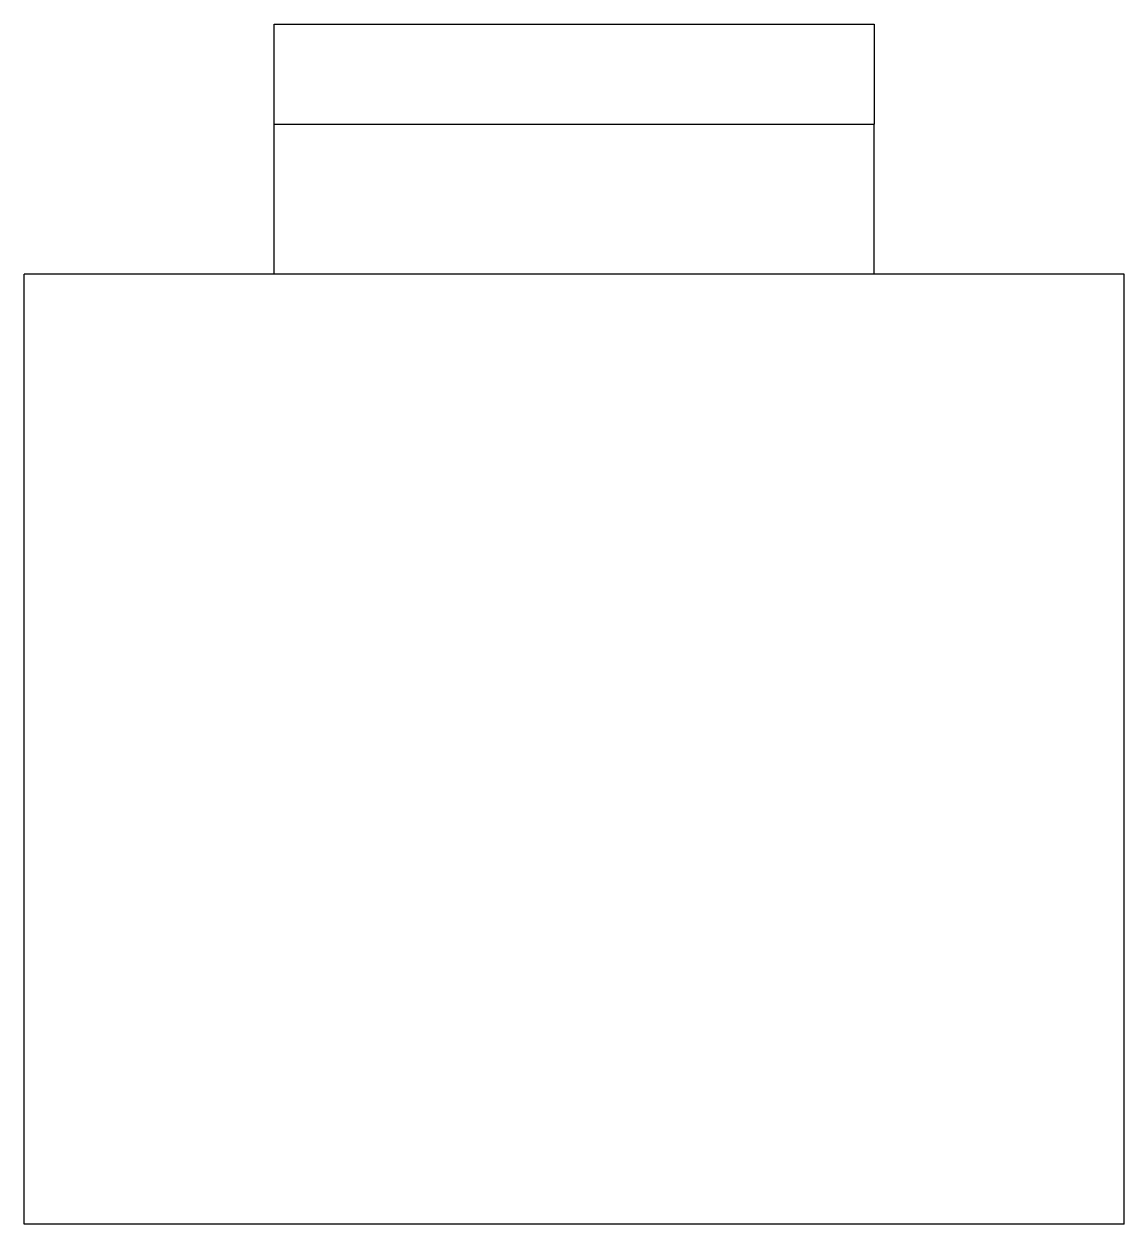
# Model space of a CAD drawing. Header units: metres. Extents: x -11 to 11, y -19 to 5.
import ezdxf

# ---------------------------------------------------------------- set-up
doc = ezdxf.new("R2010")
doc.units = ezdxf.units.M

msp = doc.modelspace()

# ---------------------------------------------------------------- linework, layer by layer
for points in [[(-6, 3), (-6, 3.04), (-6, 3.08), (-6, 3.12), (-6, 3.16), (-6, 3.2), (-6, 3.24), (-6, 3.28), (-6, 3.32), (-6, 3.36), (-6, 3.4), (-6, 3.44), (-6, 3.48), (-6, 3.52), (-6, 3.56), (-6, 3.6), (-6, 3.64), (-6, 3.68), (-6, 3.72), (-6, 3.76), (-6, 3.8), (-6, 3.84), (-6, 3.88), (-6, 3.92), (-6, 3.96), (-6, 4), (-6, 4.04), (-6, 4.08), (-6, 4.12), (-6, 4.16), (-6, 4.2), (-6, 4.24), (-6, 4.28), (-6, 4.32), (-6, 4.36), (-6, 4.4), (-6, 4.44), (-6, 4.48), (-6, 4.52), (-6, 4.56), (-6, 4.6), (-6, 4.64), (-6, 4.68), (-6, 4.72), (-6, 4.76), (-6, 4.8), (-6, 4.84), (-6, 4.88), (-6, 4.92), (-6, 4.96), (-6, 5)], [(-6, 5), (-5.76, 5), (-5.52, 5), (-5.28, 5), (-5.04, 5), (-4.8, 5), (-4.56, 5), (-4.32, 5), (-4.08, 5), (-3.84, 5), (-3.6, 5), (-3.36, 5), (-3.12, 5), (-2.88, 5), (-2.64, 5), (-2.4, 5), (-2.16, 5), (-1.92, 5), (-1.68, 5), (-1.44, 5), (-1.2, 5), (-0.96, 5), (-0.72, 5), (-0.48, 5), (-0.24, 5), (0, 5), (0.24, 5), (0.48, 5), (0.72, 5), (0.96, 5), (1.2, 5), (1.44, 5), (1.68, 5), (1.92, 5), (2.16, 5), (2.4, 5), (2.64, 5), (2.88, 5), (3.12, 5), (3.36, 5), (3.6, 5), (3.84, 5), (4.08, 5), (4.32, 5), (4.56, 5), (4.8, 5), (5.04, 5), (5.28, 5), (5.52, 5), (5.76, 5), (6, 5)], [(6, 5), (6, 4.96), (6, 4.92), (6, 4.88), (6, 4.84), (6, 4.8), (6, 4.76), (6, 4.72), (6, 4.68), (6, 4.64), (6, 4.6), (6, 4.56), (6, 4.52), (6, 4.48), (6, 4.44), (6, 4.4), (6, 4.36), (6, 4.32), (6, 4.28), (6, 4.24), (6, 4.2), (6, 4.16), (6, 4.12), (6, 4.08), (6, 4.04), (6, 4), (6, 3.96), (6, 3.92), (6, 3.88), (6, 3.84), (6, 3.8), (6, 3.76), (6, 3.72), (6, 3.68), (6, 3.64), (6, 3.6), (6, 3.56), (6, 3.52), (6, 3.48), (6, 3.44), (6, 3.4), (6, 3.36), (6, 3.32), (6, 3.28), (6, 3.24), (6, 3.2), (6, 3.16), (6, 3.12), (6, 3.08), (6, 3.04), (6, 3)], [(-6, 0), (-6, 0.06), (-6, 0.12), (-6, 0.18), (-6, 0.24), (-6, 0.3), (-6, 0.36), (-6, 0.42), (-6, 0.48), (-6, 0.54), (-6, 0.6), (-6, 0.66), (-6, 0.72), (-6, 0.78), (-6, 0.84), (-6, 0.9), (-6, 0.96), (-6, 1.02), (-6, 1.08), (-6, 1.14), (-6, 1.2), (-6, 1.26), (-6, 1.32), (-6, 1.38), (-6, 1.44), (-6, 1.5), (-6, 1.56), (-6, 1.62), (-6, 1.68), (-6, 1.74), (-6, 1.8), (-6, 1.86), (-6, 1.92), (-6, 1.98), (-6, 2.04), (-6, 2.1), (-6, 2.16), (-6, 2.22), (-6, 2.28), (-6, 2.34), (-6, 2.4), (-6, 2.46), (-6, 2.52), (-6, 2.58), (-6, 2.64), (-6, 2.7), (-6, 2.76), (-6, 2.82), (-6, 2.88), (-6, 2.94), (-6, 3)], [(-6, 3), (-5.76, 3), (-5.52, 3), (-5.28, 3), (-5.04, 3), (-4.8, 3), (-4.56, 3), (-4.32, 3), (-4.08, 3), (-3.84, 3), (-3.6, 3), (-3.36, 3), (-3.12, 3), (-2.88, 3), (-2.64, 3), (-2.4, 3), (-2.16, 3), (-1.92, 3), (-1.68, 3), (-1.44, 3), (-1.2, 3), (-0.96, 3), (-0.72, 3), (-0.48, 3), (-0.24, 3), (0, 3), (0.24, 3), (0.48, 3), (0.72, 3), (0.96, 3), (1.2, 3), (1.44, 3), (1.68, 3), (1.92, 3), (2.16, 3), (2.4, 3), (2.64, 3), (2.88, 3), (3.12, 3), (3.36, 3), (3.6, 3), (3.84, 3), (4.08, 3), (4.32, 3), (4.56, 3), (4.8, 3), (5.04, 3), (5.28, 3), (5.52, 3), (5.76, 3), (6, 3)], [(6, 0), (6, 0.06), (6, 0.12), (6, 0.18), (6, 0.24), (6, 0.3), (6, 0.36), (6, 0.42), (6, 0.48), (6, 0.54), (6, 0.6), (6, 0.66), (6, 0.72), (6, 0.78), (6, 0.84), (6, 0.9), (6, 0.96), (6, 1.02), (6, 1.08), (6, 1.14), (6, 1.2), (6, 1.26), (6, 1.32), (6, 1.38), (6, 1.44), (6, 1.5), (6, 1.56), (6, 1.62), (6, 1.68), (6, 1.74), (6, 1.8), (6, 1.86), (6, 1.92), (6, 1.98), (6, 2.04), (6, 2.1), (6, 2.16), (6, 2.22), (6, 2.28), (6, 2.34), (6, 2.4), (6, 2.46), (6, 2.52), (6, 2.58), (6, 2.64), (6, 2.7), (6, 2.76), (6, 2.82), (6, 2.88), (6, 2.94), (6, 3)], [(11, 0), (10.56, 0), (10.12, 0), (9.68, 0), (9.24, 0), (8.8, 0), (8.36, 0), (7.92, 0), (7.48, 0), (7.04, 0), (6.6, 0), (6.16, 0), (5.72, 0), (5.28, 0), (4.84, 0), (4.4, 0), (3.96, 0), (3.52, 0), (3.08, 0), (2.64, 0), (2.2, 0), (1.76, 0), (1.32, 0), (0.88, 0), (0.44, 0), (0, 0), (-0.44, 0), (-0.88, 0), (-1.32, 0), (-1.76, 0), (-2.2, 0), (-2.64, 0), (-3.08, 0), (-3.52, 0), (-3.96, 0), (-4.4, 0), (-4.84, 0), (-5.28, 0), (-5.72, 0), (-6.16, 0), (-6.6, 0), (-7.04, 0), (-7.48, 0), (-7.92, 0), (-8.36, 0), (-8.8, 0), (-9.24, 0), (-9.68, 0), (-10.12, 0), (-10.56, 0), (-11, 0)], [(-11, -19), (-11, -18.62), (-11, -18.24), (-11, -17.86), (-11, -17.48), (-11, -17.1), (-11, -16.72), (-11, -16.34), (-11, -15.96), (-11, -15.58), (-11, -15.2), (-11, -14.82), (-11, -14.44), (-11, -14.06), (-11, -13.68), (-11, -13.3), (-11, -12.92), (-11, -12.54), (-11, -12.16), (-11, -11.78), (-11, -11.4), (-11, -11.02), (-11, -10.64), (-11, -10.26), (-11, -9.88), (-11, -9.5), (-11, -9.12), (-11, -8.74), (-11, -8.36), (-11, -7.98), (-11, -7.6), (-11, -7.22), (-11, -6.84), (-11, -6.46), (-11, -6.08), (-11, -5.7), (-11, -5.32), (-11, -4.94), (-11, -4.56), (-11, -4.18), (-11, -3.8), (-11, -3.42), (-11, -3.04), (-11, -2.66), (-11, -2.28), (-11, -1.9), (-11, -1.52), (-11, -1.14), (-11, -0.76), (-11, -0.38), (-11, 0)], [(11, -19), (11, -18.62), (11, -18.24), (11, -17.86), (11, -17.48), (11, -17.1), (11, -16.72), (11, -16.34), (11, -15.96), (11, -15.58), (11, -15.2), (11, -14.82), (11, -14.44), (11, -14.06), (11, -13.68), (11, -13.3), (11, -12.92), (11, -12.54), (11, -12.16), (11, -11.78), (11, -11.4), (11, -11.02), (11, -10.64), (11, -10.26), (11, -9.88), (11, -9.5), (11, -9.12), (11, -8.74), (11, -8.36), (11, -7.98), (11, -7.6), (11, -7.22), (11, -6.84), (11, -6.46), (11, -6.08), (11, -5.7), (11, -5.32), (11, -4.94), (11, -4.56), (11, -4.18), (11, -3.8), (11, -3.42), (11, -3.04), (11, -2.66), (11, -2.28), (11, -1.9), (11, -1.52), (11, -1.14), (11, -0.76), (11, -0.38), (11, 0)], [(11, -19), (10.56, -19), (10.12, -19), (9.68, -19), (9.24, -19), (8.8, -19), (8.36, -19), (7.92, -19), (7.48, -19), (7.04, -19), (6.6, -19), (6.16, -19), (5.72, -19), (5.28, -19), (4.84, -19), (4.4, -19), (3.96, -19), (3.52, -19), (3.08, -19), (2.64, -19), (2.2, -19), (1.76, -19), (1.32, -19), (0.88, -19), (0.44, -19), (0, -19), (-0.44, -19), (-0.88, -19), (-1.32, -19), (-1.76, -19), (-2.2, -19), (-2.64, -19), (-3.08, -19), (-3.52, -19), (-3.96, -19), (-4.4, -19), (-4.84, -19), (-5.28, -19), (-5.72, -19), (-6.16, -19), (-6.6, -19), (-7.04, -19), (-7.48, -19), (-7.92, -19), (-8.36, -19), (-8.8, -19), (-9.24, -19), (-9.68, -19), (-10.12, -19), (-10.56, -19), (-11, -19)]]:
    msp.add_lwpolyline(points)

doc.saveas('drawing.dxf')
